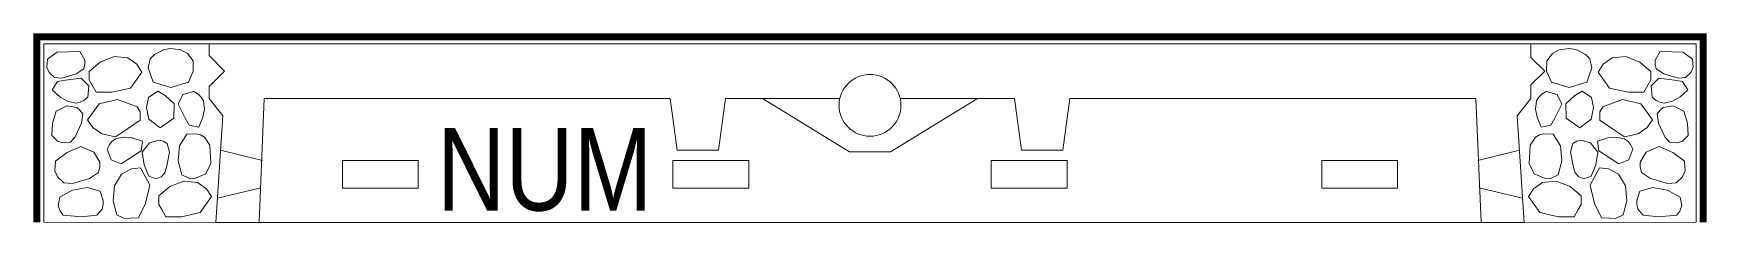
# Model space of a CAD drawing. Header units: inches. Extents: x -1 to 121, y 0 to 14.
import ezdxf
from ezdxf.enums import TextEntityAlignment as Align

# ---------------------------------------------------------------- set-up
doc = ezdxf.new("R2010")
doc.units = ezdxf.units.IN
doc.header["$MEASUREMENT"] = 0
doc.layers.add('SEPTICAD', color=7, linetype='Continuous')
doc.styles.add('SEPTICAD', font='ARIALN.TTF')

msp = doc.modelspace()

# ---------------------------------------------------------------- linework, layer by layer
at = {"layer": 'SEPTICAD', "linetype": 'Continuous', "lineweight": 15}
for p, q in [((12, 13), (108, 13)), ((12, 12.13), (12, 13)), ((12, 12.13), (12, 13)), ((19, 13), (31, 13)), ((89, 13), (101, 13)), ((92.88, 13), (97.13, 13)), ((108, 12), (108, 13)), ((13.13, 11), (12, 12.13)), ((12, 9.88), (13.13, 11)), ((109, 11), (108, 12)), ((108, 10), (109, 11)), ((12, 9), (12, 9.88)), ((12, 9), (12, 9.88)), ((108, 9), (108, 10)), ((13, 7.75), (12, 9)), ((15.63, 0), (16, 9)), ((16, 9), (45.5, 9)), ((45.5, 9), (46, 5.25)), ((49.5, 9), (49, 5.25)), ((49.5, 9), (52.2, 9)), ((52.2, 9), (58.5, 5.13)), ((52.2, 9), (57.78, 9)), ((67.8, 9), (61.5, 5.13)), ((62.22, 9), (67.8, 9)), ((70.5, 9), (67.8, 9)), ((70.5, 9), (71, 5.25)), ((74.5, 9), (74, 5.25)), ((104, 9), (74.5, 9)), ((104.38, 0), (104, 9)), ((107, 7.75), (108, 9)), ((12.5, -0.01), (13, 7.75)), ((107.5, -0.01), (107, 7.75)), ((12.84, 5.25), (15.88, 4.5)), ((49, 5.25), (46, 5.25)), ((58.5, 5.13), (61.5, 5.13)), ((74, 5.25), (71, 5.25)), ((107.16, 5.25), (104.13, 4.5)), ((21.69, 2.49), (21.69, 4.49)), ((21.69, 4.49), (27.19, 4.49)), ((27.19, 2.49), (27.19, 4.49)), ((45.69, 4.49), (51.19, 4.49)), ((45.69, 2.49), (45.69, 4.49)), ((51.19, 2.49), (51.19, 4.49)), ((68.81, 2.49), (68.81, 4.49)), ((74.31, 4.49), (68.81, 4.49)), ((74.31, 2.49), (74.31, 4.49)), ((98.31, 4.49), (92.81, 4.49)), ((92.81, 2.49), (92.81, 4.49)), ((98.31, 2.49), (98.31, 4.49)), ((12.61, 1.75), (15.76, 2.5)), ((21.69, 2.49), (27.19, 2.49)), ((45.69, 2.49), (51.19, 2.49)), ((74.31, 2.49), (68.81, 2.49)), ((98.31, 2.49), (92.81, 2.49)), ((107.39, 1.75), (104.24, 2.5)), ((12.5, -0.01), (107.5, -0.01))]:
    msp.add_line(p, q, dxfattribs=at)
at = {"layer": 'SEPTICAD', "const_width": 0.5}
for points in [[(107, 13.5), (-0.5, 13.5), (-0.5, 0)], [(107, 13.5), (120.5, 13.5), (120.5, 0)]]:
    msp.add_lwpolyline(points, dxfattribs=at)
at = {"layer": 'SEPTICAD', "linetype": 'Continuous', "lineweight": 15}
for points in [[(12, 13), (0, 13), (0, 0), (12.5, -0.01)], [(108, 13), (120, 13), (120, 0), (107.5, -0.01)]]:
    msp.add_lwpolyline(points, dxfattribs=at)
at = {"layer": 'SEPTICAD', "linetype": 'Continuous', "lineweight": 5}
for points in [[(2.91, 11.17), (2.34, 10.8), (1.3, 10.5), (0.77, 10.53), (0.38, 10.89), (0.22, 11.28), (0.27, 11.86), (0.97, 12.39), (1.79, 12.4), (2.62, 12.42), (2.98, 11.81), (2.98, 11.5)], [(117.09, 11.17), (117.66, 10.8), (118.7, 10.5), (119.23, 10.53), (119.62, 10.89), (119.78, 11.28), (119.73, 11.86), (119.03, 12.39), (118.21, 12.4), (117.38, 12.42), (117.02, 11.81), (117.02, 11.5)], [(7.13, 10.93), (6.3, 9.76), (4.95, 9.46), (3.8, 9.46), (3.51, 9.98), (3.3, 10.36), (3.3, 10.97), (4.1, 11.66), (5.12, 12.06), (6.1, 11.96), (6.76, 11.5), (7.13, 10.93)], [(112.87, 10.93), (113.7, 9.76), (115.05, 9.46), (116.2, 9.46), (116.49, 9.98), (116.7, 10.36), (116.7, 10.97), (115.9, 11.66), (114.88, 12.06), (113.9, 11.96), (113.24, 11.5), (112.87, 10.93)], [(3.2, 9.11), (2.91, 8.86), (2.64, 8.74), (2.33, 8.68), (1.72, 8.82), (1.2, 9.11), (0.62, 9.63), (0.99, 10.25), (1.58, 10.35), (2.71, 10.5), (3.26, 9.93), (3.2, 9.11)], [(116.8, 9.11), (117.09, 8.86), (117.36, 8.74), (117.67, 8.68), (118.28, 8.82), (118.8, 9.11), (119.38, 9.63), (119.01, 10.25), (118.42, 10.35), (117.29, 10.5), (116.74, 9.93), (116.8, 9.11)], [(3.18, 7.46), (4.01, 8.63), (5.35, 8.93), (6.19, 8.61), (6.79, 8.41), (7.01, 8.03), (7.01, 7.42), (6.09, 6.8), (5.21, 6.22), (4.21, 6.43), (3.55, 6.89), (3.18, 7.46)], [(9.44, 7.58), (8.46, 6.86), (7.64, 7.5), (7.46, 8.35), (7.61, 9.09), (8.27, 9.53), (8.81, 9.22), (9.48, 8.62), (9.44, 7.58)], [(10.89, 9.52), (11.22, 9.33), (11.43, 9.11), (11.59, 8.84), (11.66, 8.22), (11.56, 7.64), (11.26, 6.91), (10.56, 7.06), (10.27, 7.58), (9.75, 8.59), (10.1, 9.3), (10.89, 9.52)], [(109.11, 9.52), (108.78, 9.33), (108.57, 9.11), (108.41, 8.84), (108.34, 8.22), (108.44, 7.64), (108.74, 6.91), (109.44, 7.06), (109.73, 7.58), (110.25, 8.59), (109.9, 9.3), (109.11, 9.52)], [(110.56, 7.58), (111.54, 6.86), (112.36, 7.5), (112.54, 8.35), (112.39, 9.09), (111.73, 9.53), (111.19, 9.22), (110.52, 8.62), (110.56, 7.58)], [(116.82, 7.46), (115.99, 8.63), (114.65, 8.93), (113.81, 8.61), (113.21, 8.41), (112.99, 8.03), (112.99, 7.42), (113.91, 6.8), (114.79, 6.22), (115.79, 6.43), (116.45, 6.89), (116.82, 7.46)], [(2.83, 7.88), (2.74, 7.2), (2.29, 6.22), (1.93, 5.83), (1.39, 5.77), (1, 5.9), (0.59, 6.32), (0.63, 7.2), (0.91, 8.09), (1.68, 8.47), (2.39, 8.35), (2.62, 8.15)], [(117.17, 7.88), (117.26, 7.2), (117.71, 6.22), (118.07, 5.83), (118.61, 5.77), (119, 5.9), (119.41, 6.32), (119.37, 7.2), (119.09, 8.09), (118.32, 8.47), (117.61, 8.35), (117.38, 8.15)], [(4.6, 5.31), (4.76, 5.66), (4.95, 5.88), (5.21, 6.06), (5.83, 6.19), (6.41, 6.14), (7.16, 5.91), (7.08, 5.2), (6.59, 4.87), (5.62, 4.25), (4.89, 4.54), (4.6, 5.31)], [(11.67, 6.2), (12.05, 5.62), (12.12, 4.27), (11.76, 3.52), (11.01, 3.21), (10.57, 3.19), (10.03, 3.45), (9.76, 4.48), (9.86, 5.57), (10.38, 6.4), (11.08, 6.43), (11.37, 6.35)], [(108.33, 6.2), (107.95, 5.62), (107.88, 4.27), (108.24, 3.52), (108.99, 3.21), (109.43, 3.19), (109.97, 3.45), (110.24, 4.48), (110.14, 5.57), (109.62, 6.4), (108.92, 6.43), (108.63, 6.35)], [(115.4, 5.31), (115.24, 5.66), (115.05, 5.88), (114.79, 6.06), (114.17, 6.19), (113.59, 6.14), (112.84, 5.91), (112.92, 5.2), (113.41, 4.87), (114.38, 4.25), (115.11, 4.54), (115.4, 5.31)], [(3.98, 3.63), (3.31, 3.19), (2.08, 2.83), (1.45, 2.87), (0.99, 3.3), (0.81, 3.75), (0.86, 4.44), (1.69, 5.07), (2.7, 5.51), (3.64, 5.11), (4.07, 4.38), (4.06, 4.02)], [(8.97, 5.73), (9.14, 5.09), (8.94, 4.11), (8.8, 3.6), (8.53, 3.31), (8.17, 3.17), (7.62, 3.36), (7.28, 4.17), (7.15, 5.1), (7.68, 5.77), (8.37, 5.97), (8.66, 5.89)], [(111.03, 5.73), (110.86, 5.09), (111.06, 4.11), (111.2, 3.6), (111.47, 3.31), (111.83, 3.17), (112.38, 3.36), (112.72, 4.17), (112.85, 5.1), (112.32, 5.77), (111.63, 5.97), (111.34, 5.89)], [(116.02, 3.63), (116.69, 3.19), (117.92, 2.83), (118.55, 2.87), (119.01, 3.3), (119.19, 3.75), (119.14, 4.44), (118.31, 5.07), (117.3, 5.51), (116.36, 5.11), (115.93, 4.38), (115.94, 4.02)], [(7.03, 3.96), (7.71, 2.7), (7.39, 1.36), (6.88, 0.32), (6.29, 0.29), (5.85, 0.27), (5.3, 0.54), (5.04, 1.56), (5.13, 2.65), (5.65, 3.49), (6.36, 3.88), (7.03, 3.96)], [(112.97, 3.96), (112.29, 2.7), (112.61, 1.36), (113.12, 0.32), (113.71, 0.29), (114.15, 0.27), (114.7, 0.54), (114.96, 1.56), (114.87, 2.65), (114.35, 3.49), (113.64, 3.88), (112.97, 3.96)], [(1.4, 0.52), (1.18, 0.8), (1.04, 1.22), (1.16, 1.82), (2.08, 2.34), (3.15, 2.53), (4.1, 2.25), (4.31, 1.58), (4.3, 1.28), (4.24, 0.94), (3.86, 0.52), (2.75, 0.38)], [(12.19, 1.87), (11.36, 0.7), (10.01, 0.4), (8.86, 0.4), (8.57, 0.92), (8.36, 1.3), (8.36, 1.91), (9.16, 2.6), (10.18, 3), (11.16, 2.9), (11.82, 2.44), (12.19, 1.87)], [(107.81, 1.87), (108.64, 0.7), (109.99, 0.4), (111.14, 0.4), (111.43, 0.92), (111.64, 1.3), (111.64, 1.91), (110.84, 2.6), (109.82, 3), (108.84, 2.9), (108.18, 2.44), (107.81, 1.87)], [(118.6, 0.52), (118.82, 0.8), (118.96, 1.22), (118.84, 1.82), (117.92, 2.34), (116.85, 2.53), (115.9, 2.25), (115.69, 1.58), (115.7, 1.28), (115.76, 0.94), (116.14, 0.52), (117.25, 0.38)]]:
    msp.add_lwpolyline(points, close=True, dxfattribs=at)
for points in [[(7.58, 11.24), (7.72, 11.89), (8.03, 12.21), (8.75, 12.58), (9.23, 12.66), (9.95, 12.55), (10.43, 12.29), (10.84, 11.75), (10.86, 11.01), (10.5, 10.19), (9.23, 9.81), (7.95, 10.19), (7.58, 11.24)], [(112.42, 11.24), (112.28, 11.89), (111.97, 12.21), (111.25, 12.58), (110.77, 12.66), (110.05, 12.55), (109.57, 12.29), (109.16, 11.75), (109.14, 11.01), (109.5, 10.19), (110.77, 9.81), (112.05, 10.19), (112.42, 11.24)]]:
    msp.add_lwpolyline(points, dxfattribs=at)
at = {"layer": 'SEPTICAD', "linetype": 'Continuous', "lineweight": 15}
msp.add_circle((60, 8.51), 2.25, dxfattribs=at)

# ---------------------------------------------------------------- texts
at = {"layer": 'SEPTICAD', "style": 'SEPTICAD'}
msp.add_attdef('NUM', text='#', height=6, dxfattribs=at).set_placement((36.38, -0.95), align=Align.BOTTOM_CENTER)

doc.saveas('drawing.dxf')
